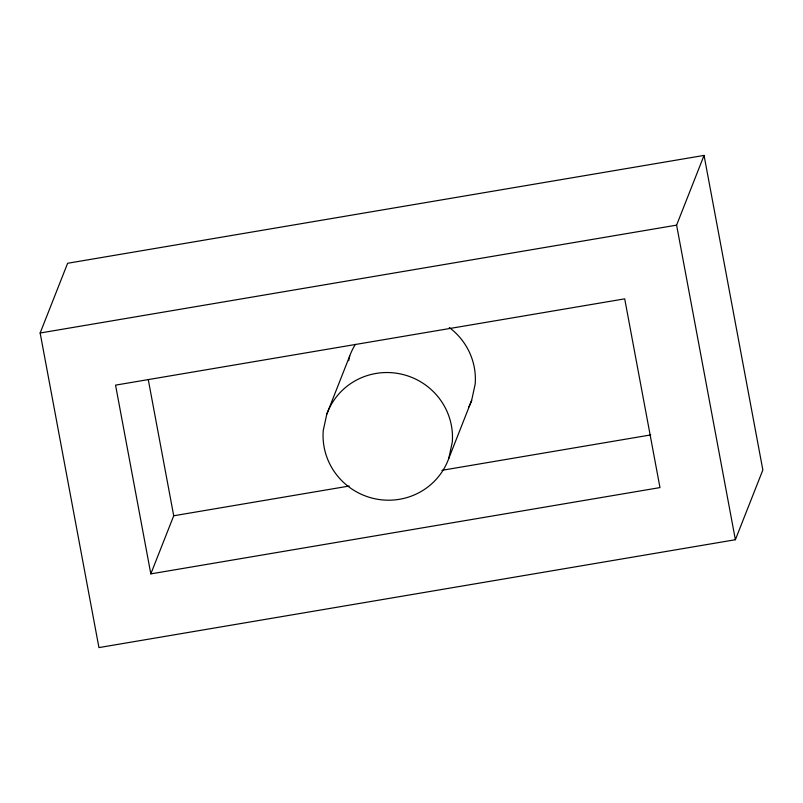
<?xml version="1.0" encoding="UTF-8"?>
<svg xmlns="http://www.w3.org/2000/svg" width="803" height="803" viewBox="0 0 803 803"><rect width="100%" height="100%" fill="white"/><g stroke="black" fill="none" stroke-linecap="round" stroke-linejoin="round"><path stroke-width="1.2" d="M355.378 344.357A64.882 63.668 21.5 0 0 349.656 356.141L326.771 414.248L323.248 430.498A64.882 63.668 21.5 0 0 374.268 498.623A64.882 63.668 21.5 0 0 448.767 458.483L471.652 400.376L475.175 384.125A64.882 63.668 21.5 0 0 449.299 327.544M348.673 360.677L349.656 356.141M448.767 458.483L452.28 442.232A64.882 63.668 21.5 0 0 401.259 374.108A64.882 63.668 21.5 0 0 326.771 414.248M40.15 333.014L67.623 263.274L704.06 155.411L762.85 469.986L735.377 539.726L98.94 647.589L40.15 333.014L676.598 225.141L704.06 155.411M150.823 573.884L115.552 385.139L624.704 298.846L659.976 487.592L150.823 573.884L173.719 515.777L148.294 379.729M173.719 515.777L349.205 486.036M441.891 470.327L650.741 434.925M676.598 225.141L735.377 539.726M471.652 400.376A64.882 63.668 21.5 0 1 468.852 406.93"/></g></svg>
